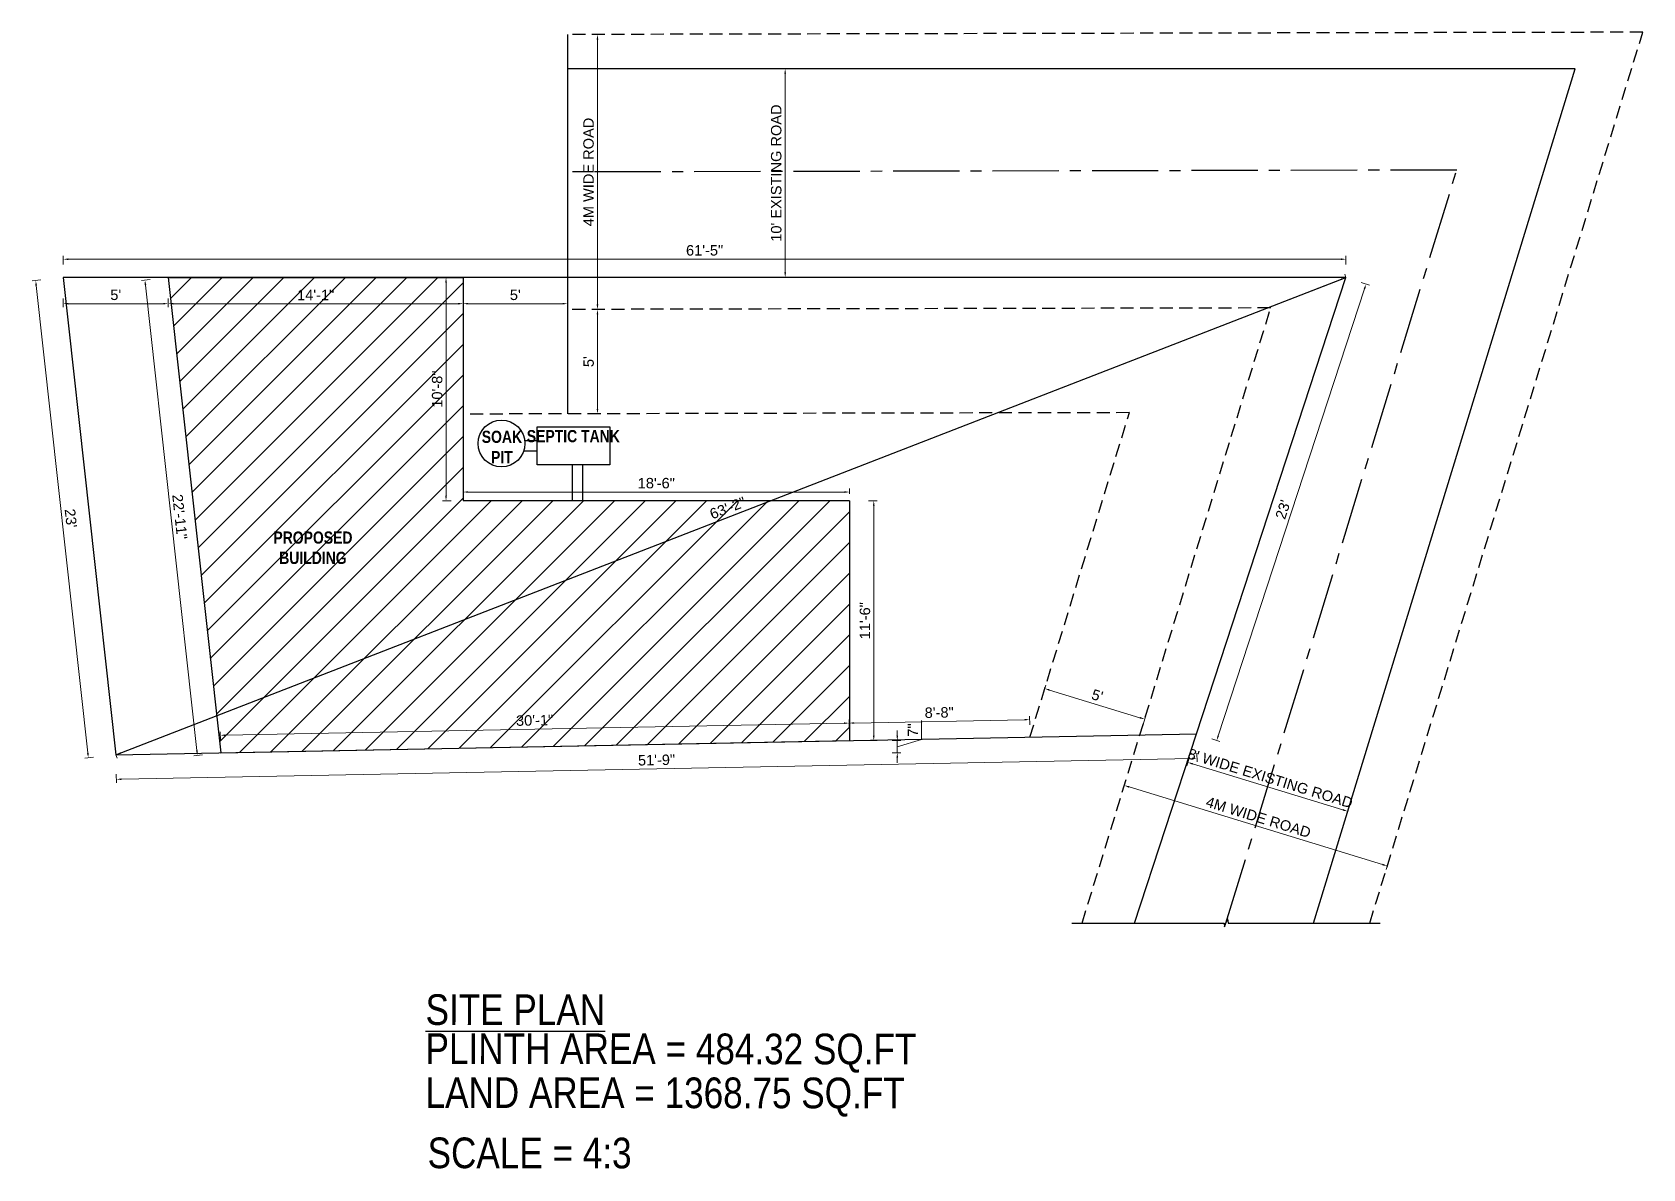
# Model space of a CAD drawing. Header units: inches. Extents: x 392906 to 410488, y -52747 to -40742.
# Drawn here: x 403180 to 404106, y -52566 to -51913 of the extents above; entities that cross this region are included whole.
import ezdxf

# ---------------------------------------------------------------- set-up
doc = ezdxf.new("R2010")
doc.units = ezdxf.units.IN
doc.header["$LTSCALE"] = 2
doc.header["$MEASUREMENT"] = 0
doc.header["$PDMODE"] = 34
doc.linetypes.add('CENTER2', pattern=[28.575, 19.05, -3.175, 3.175, -3.175])
doc.linetypes.add('DASHED2', pattern=[0.375, 0.25, -0.125])
doc.layers.get('0').update_dxf_attribs({"linetype": 'CONTINUOUS'})
doc.layers.get('DEFPOINTS').update_dxf_attribs({"color": 141, "linetype": 'CONTINUOUS'})
for name, color, linetype, lineweight in [('door', 20, 'CONTINUOUS', 35), ('steps', 253, 'CONTINUOUS', 20), ('WALL - A', 1, 'CONTINUOUS', 40)]:
    doc.layers.add(name, color=color, linetype=linetype, lineweight=lineweight)
doc.layers.add('plan wall', color=7, linetype='CONTINUOUS')
doc.styles.add('Lettring Text', font='arial.ttf')
doc.styles.get("Standard").update_dxf_attribs({"font": 'ARIALN.TTF'})
doc.dimstyles.new('Copy of Standard', dxfattribs={"dimtxt": 6, "dimasz": 2.875, "dimexe": 2, "dimexo": 4, "dimgap": 2, "dimtad": 1, "dimdec": 0, "dimrnd": 1, "dimzin": 0, "dimdsep": 46, "dimlunit": 4, "dimtxsty": 'Lettring Text', "dimcen": 0.1, "dimclrd": 7, "dimclre": 7, "dimclrt": 7, "dimazin": 0, "dimtfac": 0.645, "dimtdec": 0, "dimtmove": 1, "dimatfit": 0, "dimfxl": 3, "dimfxlon": 1, "dimtfillclr": 256, "dimtolj": 1, "dimtzin": 0, "dimlwd": -1, "dimlwe": -1, "dimarcsym": 2})

# ---------------------------------------------------------------- blocks, each defined once
blk = doc.blocks.new('*D1312')
at = {"layer": 'DEFPOINTS', "color": 0, "ltscale": 0.5, "transparency": 16777216}
for p in [(403566.62, -51933.92), (403612.91, -51933.92), (403566.62, -52053.92)]:
    blk.add_point(p, dxfattribs=at)
at = {"layer": 'steps', "color": 7, "ltscale": 0.5, "transparency": 16777216}
for p, q in [((403609.91, -51933.92), (403614.91, -51933.92)), ((403612.91, -52051.05), (403612.91, -51936.8)), ((403609.91, -52053.92), (403614.91, -52053.92))]:
    blk.add_line(p, q, dxfattribs=at)
for points in [[(403612.43, -51936.8), (403613.39, -51936.8), (403612.91, -51933.92)], [(403612.43, -52051.05), (403613.39, -52051.05), (403612.91, -52053.92)]]:
    blk.add_solid(points, dxfattribs=at)
at = {"layer": 'steps', "color": 7, "ltscale": 0.5, "transparency": 16777216, "insert": (403607.8, -51993.92), "char_height": 6, "attachment_point": 5, "rotation": 90, "style": 'Lettring Text'}
blk.add_mtext("\\A1;10' EXISTING ROAD", dxfattribs=at)
blk = doc.blocks.new('*D1313')
at = {"layer": 'DEFPOINTS', "color": 0, "ltscale": 0.5, "transparency": 16777216}
for p in [(403487.87, -51914.29), (403505.06, -51914.29), (403487.87, -52072.29)]:
    blk.add_point(p, dxfattribs=at)
at = {"layer": 'steps', "color": 7, "ltscale": 0.5, "transparency": 16777216}
for p, q in [((403502.06, -51914.29), (403507.06, -51914.29)), ((403505.06, -52069.42), (403505.06, -51917.17)), ((403502.06, -52072.29), (403507.06, -52072.29))]:
    blk.add_line(p, q, dxfattribs=at)
for points in [[(403504.58, -51917.17), (403505.54, -51917.17), (403505.06, -51914.29)], [(403504.58, -52069.42), (403505.54, -52069.42), (403505.06, -52072.29)]]:
    blk.add_solid(points, dxfattribs=at)
at = {"layer": 'steps', "color": 7, "ltscale": 0.5, "transparency": 16777216, "insert": (403499.96, -51993.29), "char_height": 6, "attachment_point": 5, "rotation": 90, "style": 'Lettring Text'}
blk.add_mtext('\\A1;4M WIDE ROAD', dxfattribs=at)
blk = doc.blocks.new('*D1314')
at = {"layer": 'DEFPOINTS', "color": 0, "ltscale": 0.5, "transparency": 16777216}
for p in [(403849.27, -52316.23), (403941.06, -52344.35), (403936.05, -52360.71)]:
    blk.add_point(p, dxfattribs=at)
at = {"layer": 'steps', "color": 7, "ltscale": 0.5, "transparency": 16777216}
for p, q in [((403845.13, -52329.72), (403843.67, -52334.51)), ((403847, -52333.44), (403933.3, -52359.87)), ((403936.92, -52357.85), (403935.46, -52362.63))]:
    blk.add_line(p, q, dxfattribs=at)
for points in [[(403847.15, -52332.98), (403846.86, -52333.89), (403844.26, -52332.59)], [(403933.44, -52359.41), (403933.16, -52360.33), (403936.05, -52360.71)]]:
    blk.add_solid(points, dxfattribs=at)
at = {"layer": 'steps', "color": 7, "ltscale": 0.5, "transparency": 16777216, "insert": (403891.65, -52341.77), "char_height": 6, "attachment_point": 5, "rotation": 342.96691, "style": 'Lettring Text'}
blk.add_mtext("\\A1;8' WIDE EXISTING ROAD", dxfattribs=at)
blk = doc.blocks.new('*D1307')
at = {"layer": 'DEFPOINTS', "color": 0, "ltscale": 0.5, "transparency": 16777216}
for p in [(403816.65, -52316.86), (403967.72, -52363.14), (403958.84, -52392.14)]:
    blk.add_point(p, dxfattribs=at)
at = {"layer": 'steps', "color": 7, "ltscale": 0.5, "transparency": 16777216}
for p, q in [((403808.65, -52342.99), (403807.19, -52347.77)), ((403810.52, -52346.7), (403956.09, -52391.29)), ((403959.72, -52389.27), (403958.25, -52394.05))]:
    blk.add_line(p, q, dxfattribs=at)
for points in [[(403810.66, -52346.24), (403810.38, -52347.16), (403807.77, -52345.85)], [(403956.23, -52390.84), (403955.95, -52391.75), (403958.84, -52392.14)]]:
    blk.add_solid(points, dxfattribs=at)
at = {"layer": 'steps', "color": 7, "ltscale": 0.5, "transparency": 16777216, "insert": (403884.8, -52364.12), "char_height": 6, "attachment_point": 5, "rotation": 342.96691, "style": 'Lettring Text'}
blk.add_mtext('\\A1;4M WIDE ROAD', dxfattribs=at)
blk = doc.blocks.new('*D1308')
at = {"layer": 'DEFPOINTS', "color": 0, "ltscale": 0.5, "transparency": 16777216}
for p in [(403258.48, -52053.92), (403288.62, -52327.09), (403275.21, -52328.57)]:
    blk.add_point(p, dxfattribs=at)
at = {"layer": 'steps', "color": 7, "ltscale": 0.5, "transparency": 16777216}
for p, q in [((403248.06, -52055.07), (403243.09, -52055.62)), ((403245.39, -52058.26), (403274.9, -52325.71)), ((403278.2, -52328.24), (403273.23, -52328.79))]:
    blk.add_line(p, q, dxfattribs=at)
for points in [[(403245.87, -52058.2), (403244.91, -52058.31), (403245.07, -52055.4)], [(403275.37, -52325.66), (403274.42, -52325.76), (403275.21, -52328.57)]]:
    blk.add_solid(points, dxfattribs=at)
at = {"layer": 'steps', "color": 7, "ltscale": 0.5, "transparency": 16777216, "insert": (403265.13, -52191.43), "char_height": 6, "attachment_point": 5, "rotation": 276.29605, "style": 'Lettring Text'}
blk.add_mtext('\\A1;22\'-11"', dxfattribs=at)
blk = doc.blocks.new('*D1309')
at = {"layer": 'DEFPOINTS', "color": 0, "ltscale": 0.5, "transparency": 16777216}
for p in [(403258.48, -52053.92), (403427.87, -52053.92), (403427.87, -52068.98)]:
    blk.add_point(p, dxfattribs=at)
at = {"layer": 'steps', "color": 7, "ltscale": 0.5, "transparency": 16777216}
for p, q in [((403258.48, -52065.98), (403258.48, -52070.98)), ((403427.87, -52065.98), (403427.87, -52070.98)), ((403261.36, -52068.98), (403424.99, -52068.98))]:
    blk.add_line(p, q, dxfattribs=at)
for points in [[(403261.36, -52068.5), (403261.36, -52069.46), (403258.48, -52068.98)], [(403424.99, -52068.5), (403424.99, -52069.46), (403427.87, -52068.98)]]:
    blk.add_solid(points, dxfattribs=at)
at = {"layer": 'steps', "color": 7, "ltscale": 0.5, "transparency": 16777216, "insert": (403343.17, -52063.96), "char_height": 6, "attachment_point": 5, "style": 'Lettring Text'}
blk.add_mtext('\\A1;14\'-1"', dxfattribs=at)
blk = doc.blocks.new('*D1310')
at = {"layer": 'DEFPOINTS', "color": 0, "ltscale": 0.5, "transparency": 16777216}
for p in [(403198.12, -52043.42), (403198.12, -52053.92), (403935.12, -52053.92)]:
    blk.add_point(p, dxfattribs=at)
at = {"layer": 'steps', "color": 7, "ltscale": 0.5, "transparency": 16777216}
for p, q in [((403198.12, -52046.42), (403198.12, -52041.42)), ((403932.24, -52043.42), (403200.99, -52043.42)), ((403935.12, -52046.42), (403935.12, -52041.42))]:
    blk.add_line(p, q, dxfattribs=at)
for points in [[(403200.99, -52042.94), (403200.99, -52043.9), (403198.12, -52043.42)], [(403932.24, -52042.94), (403932.24, -52043.9), (403935.12, -52043.42)]]:
    blk.add_solid(points, dxfattribs=at)
at = {"layer": 'steps', "color": 7, "ltscale": 0.5, "transparency": 16777216, "insert": (403566.62, -52038.35), "char_height": 6, "attachment_point": 5, "style": 'Lettring Text'}
blk.add_mtext('\\A1;61\'-5"', dxfattribs=at)
blk = doc.blocks.new('*D1311')
at = {"layer": 'DEFPOINTS', "color": 0, "ltscale": 0.5, "transparency": 16777216}
for p in [(403198.12, -52053.92), (403212.56, -52330), (403228.39, -52328.26)]:
    blk.add_point(p, dxfattribs=at)
at = {"layer": 'steps', "color": 7, "ltscale": 0.5, "transparency": 16777216}
for p, q in [((403185.28, -52055.34), (403180.31, -52055.89)), ((403182.61, -52058.52), (403212.25, -52327.14)), ((403215.55, -52329.67), (403210.58, -52330.22))]:
    blk.add_line(p, q, dxfattribs=at)
for points in [[(403183.09, -52058.47), (403182.14, -52058.58), (403182.3, -52055.67)], [(403212.73, -52327.09), (403211.77, -52327.2), (403212.56, -52330)]]:
    blk.add_solid(points, dxfattribs=at)
at = {"layer": 'steps', "color": 7, "ltscale": 0.5, "transparency": 16777216, "insert": (403202.47, -52192.28), "char_height": 6, "attachment_point": 5, "rotation": 276.29605, "style": 'Lettring Text'}
blk.add_mtext("\\A1;23'", dxfattribs=at)
blk = doc.blocks.new('*D1315')
at = {"layer": 'DEFPOINTS', "color": 0, "ltscale": 0.5, "transparency": 16777216}
for p in [(403849.27, -52316.23), (403228.39, -52328.26), (403849.54, -52330.29)]:
    blk.add_point(p, dxfattribs=at)
at = {"layer": 'steps', "color": 7, "ltscale": 0.5, "transparency": 16777216}
for p, q in [((403849.48, -52327.29), (403849.58, -52332.29)), ((403231.53, -52342.26), (403846.67, -52330.34)), ((403228.6, -52339.32), (403228.7, -52344.31))]:
    blk.add_line(p, q, dxfattribs=at)
for points in [[(403846.66, -52329.86), (403846.68, -52330.82), (403849.54, -52330.29)], [(403231.52, -52341.78), (403231.54, -52342.74), (403228.66, -52342.31)]]:
    blk.add_solid(points, dxfattribs=at)
at = {"layer": 'steps', "color": 7, "ltscale": 0.5, "transparency": 16777216, "insert": (403539, -52331.24), "char_height": 6, "attachment_point": 5, "rotation": 1.10966, "style": 'Lettring Text'}
blk.add_mtext('\\A1;51\'-9"', dxfattribs=at)
blk = doc.blocks.new('*D1316')
at = {"layer": 'DEFPOINTS', "color": 0, "ltscale": 0.5, "transparency": 16777216}
for p in [(403935.12, -52053.92), (403946.67, -52057.7), (403849.27, -52316.23)]:
    blk.add_point(p, dxfattribs=at)
at = {"layer": 'steps', "color": 7, "ltscale": 0.5, "transparency": 16777216}
for p, q in [((403943.82, -52056.77), (403948.57, -52058.32)), ((403861.72, -52317.28), (403945.78, -52060.43)), ((403857.97, -52319.08), (403862.72, -52320.63))]:
    blk.add_line(p, q, dxfattribs=at)
for points in [[(403945.32, -52060.28), (403946.23, -52060.58), (403946.67, -52057.7)], [(403861.26, -52317.13), (403862.17, -52317.43), (403860.82, -52320.01)]]:
    blk.add_solid(points, dxfattribs=at)
at = {"layer": 'steps', "color": 7, "ltscale": 0.5, "transparency": 16777216, "insert": (403898.93, -52187.28), "char_height": 6, "attachment_point": 5, "rotation": 71.87772, "style": 'Lettring Text'}
blk.add_mtext("\\A1;23'", dxfattribs=at)
blk = doc.blocks.new('*D1317')
at = {"layer": 'DEFPOINTS', "color": 0, "ltscale": 0.5, "transparency": 16777216}
for p in [(403649.87, -52182.24), (403649.87, -52320.09), (403663.82, -52320.09)]:
    blk.add_point(p, dxfattribs=at)
at = {"layer": 'steps', "color": 7, "ltscale": 0.5, "transparency": 16777216}
for p, q in [((403660.82, -52182.24), (403665.82, -52182.24)), ((403663.82, -52185.12), (403663.82, -52317.22)), ((403660.82, -52320.09), (403665.82, -52320.09))]:
    blk.add_line(p, q, dxfattribs=at)
for points in [[(403663.34, -52185.12), (403664.3, -52185.12), (403663.82, -52182.24)], [(403663.34, -52317.22), (403664.3, -52317.22), (403663.82, -52320.09)]]:
    blk.add_solid(points, dxfattribs=at)
at = {"layer": 'steps', "color": 7, "ltscale": 0.5, "transparency": 16777216, "insert": (403658.76, -52251.17), "char_height": 6, "attachment_point": 5, "rotation": 90, "style": 'Lettring Text'}
blk.add_mtext('\\A1;11\'-6"', dxfattribs=at)
blk = doc.blocks.new('*D1318')
at = {"layer": 'DEFPOINTS', "color": 0, "ltscale": 0.5, "transparency": 16777216}
for p in [(403427.87, -52177.21), (403427.87, -52182.24), (403649.87, -52182.24)]:
    blk.add_point(p, dxfattribs=at)
at = {"layer": 'steps', "color": 7, "ltscale": 0.5, "transparency": 16777216}
for p, q in [((403427.87, -52178.24), (403427.87, -52175.21)), ((403646.99, -52177.21), (403430.74, -52177.21)), ((403649.87, -52178.24), (403649.87, -52175.21))]:
    blk.add_line(p, q, dxfattribs=at)
for points in [[(403430.74, -52176.73), (403430.74, -52177.69), (403427.87, -52177.21)], [(403646.99, -52176.73), (403646.99, -52177.69), (403649.87, -52177.21)]]:
    blk.add_solid(points, dxfattribs=at)
at = {"layer": 'steps', "color": 7, "ltscale": 0.5, "transparency": 16777216, "insert": (403538.87, -52172.14), "char_height": 6, "attachment_point": 5, "style": 'Lettring Text'}
blk.add_mtext('\\A1;18\'-6"', dxfattribs=at)
blk = doc.blocks.new('*D1319')
at = {"layer": 'DEFPOINTS', "color": 0, "ltscale": 0.5, "transparency": 16777216}
for p in [(403427.87, -52053.92), (403418.05, -52182.24), (403427.87, -52182.24)]:
    blk.add_point(p, dxfattribs=at)
at = {"layer": 'steps', "color": 7, "ltscale": 0.5, "transparency": 16777216}
for p, q in [((403421.05, -52053.92), (403416.05, -52053.92)), ((403418.05, -52056.8), (403418.05, -52179.37)), ((403421.05, -52182.24), (403416.05, -52182.24))]:
    blk.add_line(p, q, dxfattribs=at)
for points in [[(403417.57, -52056.8), (403418.53, -52056.8), (403418.05, -52053.92)], [(403417.57, -52179.37), (403418.53, -52179.37), (403418.05, -52182.24)]]:
    blk.add_solid(points, dxfattribs=at)
at = {"layer": 'steps', "color": 7, "ltscale": 0.5, "transparency": 16777216, "insert": (403412.99, -52118.08), "char_height": 6, "attachment_point": 5, "rotation": 90, "style": 'Lettring Text'}
blk.add_mtext('\\A1;10\'-8"', dxfattribs=at)
blk = doc.blocks.new('*D1320')
at = {"layer": 'DEFPOINTS', "color": 0, "ltscale": 0.5, "transparency": 16777216}
for p in [(403935.12, -52053.92), (403935.12, -52053.92), (403228.39, -52328.26)]:
    blk.add_point(p, dxfattribs=at)
at = {"layer": 'steps', "color": 7, "ltscale": 0.5, "transparency": 16777216}
for p, q in [((403231.07, -52327.22), (403932.44, -52054.96)), ((403935.12, -52053.92), (403934.39, -52052.06)), ((403228.39, -52328.26), (403229.11, -52330.12))]:
    blk.add_line(p, q, dxfattribs=at)
for points in [[(403932.26, -52054.51), (403932.61, -52055.41), (403935.12, -52053.92)], [(403230.89, -52326.77), (403231.24, -52327.66), (403228.39, -52328.26)]]:
    blk.add_solid(points, dxfattribs=at)
at = {"layer": 'steps', "color": 7, "ltscale": 0.5, "transparency": 16777216, "insert": (403579.92, -52186.37), "char_height": 6, "attachment_point": 5, "rotation": 21.21493, "style": 'Lettring Text'}
blk.add_mtext('\\A1;63\'-2"', dxfattribs=at)
blk = doc.blocks.new('*D1321')
at = {"layer": 'DEFPOINTS', "color": 0, "ltscale": 0.5, "transparency": 16777216}
for p in [(403427.87, -52053.92), (403487.87, -52053.92), (403487.87, -52068.98)]:
    blk.add_point(p, dxfattribs=at)
at = {"layer": 'steps', "color": 7, "ltscale": 0.5, "transparency": 16777216}
for p, q in [((403427.87, -52065.98), (403427.87, -52070.98)), ((403487.87, -52065.98), (403487.87, -52070.98)), ((403430.74, -52068.98), (403484.99, -52068.98))]:
    blk.add_line(p, q, dxfattribs=at)
for points in [[(403430.74, -52068.5), (403430.74, -52069.46), (403427.87, -52068.98)], [(403484.99, -52068.5), (403484.99, -52069.46), (403487.87, -52068.98)]]:
    blk.add_solid(points, dxfattribs=at)
at = {"layer": 'steps', "color": 7, "ltscale": 0.5, "transparency": 16777216, "insert": (403457.87, -52063.93), "char_height": 6, "attachment_point": 5, "style": 'Lettring Text'}
blk.add_mtext("\\A1;5'", dxfattribs=at)
blk = doc.blocks.new('*D1322')
at = {"layer": 'DEFPOINTS', "color": 0, "ltscale": 0.5, "transparency": 16777216}
for p in [(403198.12, -52053.92), (403258.48, -52053.92), (403198.12, -52068.98)]:
    blk.add_point(p, dxfattribs=at)
at = {"layer": 'steps', "color": 7, "ltscale": 0.5, "transparency": 16777216}
for p, q in [((403198.12, -52065.98), (403198.12, -52070.98)), ((403258.48, -52065.98), (403258.48, -52070.98)), ((403255.61, -52068.98), (403200.99, -52068.98))]:
    blk.add_line(p, q, dxfattribs=at)
for points in [[(403200.99, -52068.5), (403200.99, -52069.46), (403198.12, -52068.98)], [(403255.61, -52068.5), (403255.61, -52069.46), (403258.48, -52068.98)]]:
    blk.add_solid(points, dxfattribs=at)
at = {"layer": 'steps', "color": 7, "ltscale": 0.5, "transparency": 16777216, "insert": (403228.3, -52063.93), "char_height": 6, "attachment_point": 5, "style": 'Lettring Text'}
blk.add_mtext("\\A1;5'", dxfattribs=at)
blk = doc.blocks.new('*D1323')
at = {"layer": 'DEFPOINTS', "color": 0, "ltscale": 0.5, "transparency": 16777216}
for p in [(403753.33, -52308), (403753.53, -52318.08), (403649.87, -52320.09)]:
    blk.add_point(p, dxfattribs=at)
at = {"layer": 'steps', "color": 7, "ltscale": 0.5, "transparency": 16777216}
for p, q in [((403649.73, -52313), (403649.63, -52308.01)), ((403652.54, -52309.95), (403750.46, -52308.05)), ((403753.39, -52311), (403753.29, -52306))]:
    blk.add_line(p, q, dxfattribs=at)
for points in [[(403750.45, -52307.57), (403750.47, -52308.53), (403753.33, -52308)], [(403652.54, -52309.47), (403652.55, -52310.43), (403649.67, -52310)]]:
    blk.add_solid(points, dxfattribs=at)
at = {"layer": 'steps', "color": 7, "ltscale": 0.5, "transparency": 16777216, "insert": (403701.4, -52303.94), "char_height": 6, "attachment_point": 5, "rotation": 1.10966, "style": 'Lettring Text'}
blk.add_mtext('\\A1;8\'-8"', dxfattribs=at)
blk = doc.blocks.new('*D1325')
at = {"layer": 'DEFPOINTS', "color": 0, "ltscale": 0.5, "transparency": 16777216}
for p in [(403288.62, -52327.09), (403649.87, -52320.09), (403677.32, -52320.09)]:
    blk.add_point(p, dxfattribs=at)
at = {"layer": 'steps', "color": 7, "ltscale": 0.5, "transparency": 16777216}
for p, q in [((403691.32, -52319.39), (403691.32, -52308.54)), ((403677.32, -52317.22), (403677.32, -52314.34)), ((403674.32, -52320.09), (403679.32, -52320.09)), ((403674.32, -52327.09), (403679.32, -52327.09)), ((403677.32, -52323.59), (403691.32, -52319.39)), ((403677.32, -52327.09), (403677.32, -52320.09)), ((403677.32, -52327.09), (403677.32, -52320.09)), ((403677.32, -52329.96), (403677.32, -52332.84))]:
    blk.add_line(p, q, dxfattribs=at)
for points in [[(403676.84, -52317.22), (403677.8, -52317.22), (403677.32, -52320.09)], [(403676.84, -52329.96), (403677.8, -52329.96), (403677.32, -52327.09)]]:
    blk.add_solid(points, dxfattribs=at)
at = {"layer": 'steps', "color": 7, "ltscale": 0.5, "transparency": 16777216, "insert": (403686.32, -52313.97), "char_height": 6, "attachment_point": 5, "rotation": 90, "style": 'Lettring Text'}
blk.add_mtext('\\A1;7"', dxfattribs=at)
blk = doc.blocks.new('*D1326')
at = {"layer": 'DEFPOINTS', "color": 0, "ltscale": 0.5, "transparency": 16777216}
for p in [(403649.67, -52310), (403288.62, -52327.09), (403649.87, -52320.09)]:
    blk.add_point(p, dxfattribs=at)
at = {"layer": 'steps', "color": 7, "ltscale": 0.5, "transparency": 16777216}
for p, q in [((403649.73, -52313), (403649.63, -52308.01)), ((403288.48, -52320), (403288.39, -52315)), ((403291.3, -52316.95), (403646.8, -52310.06))]:
    blk.add_line(p, q, dxfattribs=at)
for points in [[(403291.29, -52316.47), (403291.31, -52317.43), (403288.43, -52317)], [(403646.79, -52309.58), (403646.81, -52310.54), (403649.67, -52310)]]:
    blk.add_solid(points, dxfattribs=at)
at = {"layer": 'steps', "color": 7, "ltscale": 0.5, "transparency": 16777216, "insert": (403468.95, -52308.44), "char_height": 6, "attachment_point": 5, "rotation": 1.10966, "style": 'Lettring Text'}
blk.add_mtext('\\A1;30\'-1"', dxfattribs=at)
blk = doc.blocks.new('*D1327')
at = {"layer": 'DEFPOINTS', "color": 0, "ltscale": 0.5, "transparency": 16777216}
for p in [(403762.08, -52290.18), (403759.29, -52299.29), (403816.65, -52316.86)]:
    blk.add_point(p, dxfattribs=at)
at = {"layer": 'steps', "color": 7, "ltscale": 0.5, "transparency": 16777216}
for p, q in [((403761.2, -52293.05), (403762.66, -52288.27)), ((403816.69, -52306.91), (403764.82, -52291.02)), ((403818.57, -52310.62), (403820.03, -52305.84))]:
    blk.add_line(p, q, dxfattribs=at)
for points in [[(403764.96, -52290.56), (403764.68, -52291.48), (403762.08, -52290.18)], [(403816.84, -52306.45), (403816.55, -52307.37), (403819.44, -52307.75)]]:
    blk.add_solid(points, dxfattribs=at)
at = {"layer": 'steps', "color": 7, "ltscale": 0.5, "transparency": 16777216, "insert": (403792.24, -52294.14), "char_height": 6, "attachment_point": 5, "rotation": 342.96691, "style": 'Lettring Text'}
blk.add_mtext("\\A1;5'", dxfattribs=at)
blk = doc.blocks.new('*D1324')
at = {"layer": 'DEFPOINTS', "color": 0, "ltscale": 0.5, "transparency": 16777216}
for p in [(403487.87, -52072.29), (403487.87, -52132.29), (403505.06, -52132.29)]:
    blk.add_point(p, dxfattribs=at)
at = {"layer": 'steps', "color": 7, "ltscale": 0.5, "transparency": 16777216}
for p, q in [((403502.06, -52072.29), (403507.06, -52072.29)), ((403505.06, -52075.17), (403505.06, -52129.42)), ((403502.06, -52132.29), (403507.06, -52132.29))]:
    blk.add_line(p, q, dxfattribs=at)
for points in [[(403504.58, -52075.17), (403505.54, -52075.17), (403505.06, -52072.29)], [(403504.58, -52129.42), (403505.54, -52129.42), (403505.06, -52132.29)]]:
    blk.add_solid(points, dxfattribs=at)
at = {"layer": 'steps', "color": 7, "ltscale": 0.5, "transparency": 16777216, "insert": (403500.01, -52102.29), "char_height": 6, "attachment_point": 5, "rotation": 90, "style": 'Lettring Text'}
blk.add_mtext("\\A1;5'", dxfattribs=at)

msp = doc.modelspace()

# ---------------------------------------------------------------- hatches: boundary and pattern name
at = {"layer": 'door', "ltscale": 0.5}
h = msp.add_hatch(dxfattribs=at)
h.set_pattern_fill('ANSI31', color=256, scale=100)
h.set_pattern_definition([(45, (8876.751, -1254.596), (-8.83883476, 8.83883476), [])])
h.paths.add_polyline_path([(403427.87, -52053.92), (403258.48, -52053.92), (403286.27, -52305.79), (403604.54, -52182.24), (403427.87, -52182.24)])
h.paths.add_polyline_path([(403649.87, -52182.24), (403604.54, -52182.24), (403286.27, -52305.79), (403288.62, -52327.09), (403649.87, -52320.09)])
h.paths.add_polyline_path([(403315.67, -52222.14), (403367.59, -52222.14), (403367.59, -52196.12), (403315.67, -52196.12)], flags=24)
h.paths.add_polyline_path([(403456.92, -52314.9), (403481.26, -52314.42), (403481.03, -52302.06), (403456.68, -52302.53)], flags=24)

# ---------------------------------------------------------------- linework, layer by layer
at = {"ltscale": 0.5}
for p, q in [((403487.87, -51914.29), (403487.87, -52132.29)), ((404066.8, -51933.92), (403487.87, -51933.92)), ((403916.38, -52424.91), (404066.8, -51933.92)), ((403935.12, -52053.92), (403198.12, -52053.92)), ((403198.12, -52053.92), (403228.39, -52328.26)), ((403228.39, -52328.26), (403935.12, -52053.92)), ((403258.48, -52053.92), (403288.62, -52327.09)), ((403258.48, -52053.92), (403427.87, -52053.92)), ((403427.87, -52053.92), (403427.87, -52182.24)), ((403849.27, -52316.23), (403935.12, -52053.92)), ((403470.41, -52147.71), (403463.27, -52147.71)), ((403470.41, -52153.71), (403462.64, -52153.71)), ((403490.65, -52182.26), (403490.65, -52161.67)), ((403496.65, -52182.26), (403496.65, -52161.67)), ((403649.87, -52182.24), (403427.87, -52182.24)), ((403649.87, -52182.24), (403649.87, -52320.09)), ((403228.39, -52328.26), (403849.27, -52316.23)), ((403813.7, -52424.91), (403849.27, -52316.23)), ((403288.62, -52327.09), (403649.87, -52320.09))]:
    msp.add_line(p, q, dxfattribs=at)
msp.add_lwpolyline([(403470.41, -52139.75), (403512.23, -52139.75), (403512.23, -52161.67), (403470.41, -52161.67)], close=True, dxfattribs=at)
at = {"linetype": 'Continuous', "ltscale": 0.5}
msp.add_lwpolyline([(403777.55, -52424.91), (403865.19, -52424.91), (403865.41, -52427.11), (403867.05, -52422.44), (403867.45, -52424.91), (403954.8, -52424.91)], dxfattribs=at)
at = {"ltscale": 0.5}
msp.add_circle((403449.91, -52149.33), 13.46, dxfattribs=at)
at = {"layer": 'WALL - A', "linetype": 'DASHED2', "lineweight": -3, "ltscale": 15}
for p, q in [((404105.64, -51912.96), (403487.87, -51914.29)), ((403948.8, -52424.91), (404105.64, -51912.96)), ((403891.85, -52071.42), (403487.87, -52072.29)), ((403783.55, -52424.91), (403891.85, -52071.42)), ((403810.66, -52131.59), (403427.87, -52132.42)), ((403753.53, -52318.08), (403810.66, -52131.59))]:
    msp.add_line(p, q, dxfattribs=at)
at = {"layer": 'WALL - A', "linetype": 'CENTER2', "lineweight": -3}
for p, q in [((403998.75, -51992.19), (403487.87, -51993.29)), ((403866.18, -52424.91), (403998.75, -51992.19))]:
    msp.add_line(p, q, dxfattribs=at)

# ---------------------------------------------------------------- texts
at = {"layer": 'plan wall', "ltscale": 3, "char_height": 17.6118, "attachment_point": 7, "rotation": 359.9411}
for s, insert in [('{\\LSITE PLAN}', (403406.3, -52483.71)), ('PLINTH AREA = 484.32 SQ.FT', (403406.3, -52510.7)), ('LAND AREA = 1368.75 SQ.FT', (403406.3, -52535.96)), ('SCALE = 4:3', (403407.48, -52566.02))]:
    msp.add_mtext(s, dxfattribs=dict(at, insert=insert))
at = {"layer": 'steps', "color": 7, "ltscale": 0.3, "char_height": 7, "attachment_point": 2}
for s, insert, width in [('{\\fTechnic|b1|i0|c2|p2;SOAK PIT}', (403450.16, -52141.97), 35.4082), ('{\\fTechnic|b1|i0|c2|p2;SEPTIC TANK}', (403491.18, -52141.58), 55.268), ('{\\fTechnic|b1|i0|c2|p2;PROPOSED BUILDING}', (403341.59, -52199.89), 55.268)]:
    msp.add_mtext(s, dxfattribs=dict(at, insert=insert, width=width))

# ---------------------------------------------------------------- dimensions: what is measured, and where the dimension line sits
at = {"layer": 'steps', "ltscale": 0.5}
for base, p1, p2, text, picture, middle in [((403505.06, -51914.29), (403487.87, -52072.29), (403487.87, -51914.29), '4M WIDE ROAD', '*D1313', (403499.96, -51993.29)), ((403612.91, -51933.92), (403566.62, -52053.92), (403566.62, -51933.92), "10' EXISTING ROAD", '*D1312', (403607.8, -51993.92))]:
    dim = msp.add_linear_dim(base=base, p1=p1, p2=p2, angle=90, text=text, dimstyle='Copy of Standard', dxfattribs=at)
    dim.commit()
    dim.dimension.update_dxf_attribs({"geometry": picture, "text_midpoint": middle})
for base, p1, p2, picture, middle in [((403198.12, -52043.42), (403935.12, -52053.92), (403198.12, -52053.92), '*D1310', (403566.62, -52038.35)), ((403198.12, -52068.98), (403258.48, -52053.92), (403198.12, -52053.92), '*D1322', (403228.3, -52063.93)), ((403427.87, -52068.98), (403258.48, -52053.92), (403427.87, -52053.92), '*D1309', (403343.17, -52063.96)), ((403487.87, -52068.98), (403427.87, -52053.92), (403487.87, -52053.92), '*D1321', (403457.87, -52063.93)), ((403427.87, -52177.21), (403649.87, -52182.24), (403427.87, -52182.24), '*D1318', (403538.87, -52172.14))]:
    dim = msp.add_linear_dim(base=base, p1=p1, p2=p2, dimstyle='Copy of Standard', dxfattribs=at)
    dim.commit()
    dim.dimension.update_dxf_attribs({"geometry": picture, "text_midpoint": middle})
for p1, p2, distance, picture, middle in [((403198.12, -52053.92), (403228.39, -52328.26), -15.92, '*D1311', (403202.47, -52192.28)), ((403228.39, -52328.26), (403935.12, -52053.92), 0, '*D1320', (403579.92, -52186.37)), ((403258.48, -52053.92), (403288.62, -52327.09), -13.49, '*D1308', (403265.13, -52191.43)), ((403849.27, -52316.23), (403935.12, -52053.92), -12.16, '*D1316', (403898.93, -52187.28)), ((403816.65, -52316.86), (403759.29, -52299.29), -9.53, '*D1327', (403792.24, -52294.14)), ((403649.87, -52320.09), (403753.53, -52318.08), 10.09, '*D1323', (403701.4, -52303.94)), ((403288.62, -52327.09), (403649.87, -52320.09), 10.09, '*D1326', (403468.95, -52308.44)), ((403228.39, -52328.26), (403849.27, -52316.23), -14.06, '*D1315', (403539, -52331.24))]:
    dim = msp.add_aligned_dim(p1=p1, p2=p2, distance=distance, dimstyle='Copy of Standard', dxfattribs=at)
    dim.commit()
    dim.dimension.update_dxf_attribs({"geometry": picture, "text_midpoint": middle})
for base, p1, p2, picture, middle in [((403418.05, -52182.24), (403427.87, -52053.92), (403427.87, -52182.24), '*D1319', (403412.99, -52118.08)), ((403505.06, -52132.29), (403487.87, -52072.29), (403487.87, -52132.29), '*D1324', (403500.01, -52102.29)), ((403663.82, -52320.09), (403649.87, -52182.24), (403649.87, -52320.09), '*D1317', (403658.76, -52251.17)), ((403677.32, -52320.09), (403288.62, -52327.09), (403649.87, -52320.09), '*D1325', (403686.32, -52317.39))]:
    dim = msp.add_linear_dim(base=base, p1=p1, p2=p2, angle=90, dimstyle='Copy of Standard', dxfattribs=at)
    dim.commit()
    dim.dimension.update_dxf_attribs({"geometry": picture, "text_midpoint": middle})
dim = msp.add_aligned_dim(p1=(403816.65, -52316.86), p2=(403967.72, -52363.14), distance=-30.32, text='4M WIDE ROAD', dimstyle='Copy of Standard', dxfattribs=at)
dim.commit()
dim.dimension.update_dxf_attribs({"geometry": '*D1307', "text_midpoint": (403884.8, -52364.12)})
dim = msp.add_linear_dim(base=(403936.05, -52360.71), p1=(403849.27, -52316.23), p2=(403941.06, -52344.35), angle=342.96691, text="8' WIDE EXISTING ROAD", dimstyle='Copy of Standard', dxfattribs=at)
dim.commit()
dim.dimension.update_dxf_attribs({"geometry": '*D1314', "text_midpoint": (403890.15, -52346.65), "dimtype": 161})

doc.saveas('drawing.dxf')
